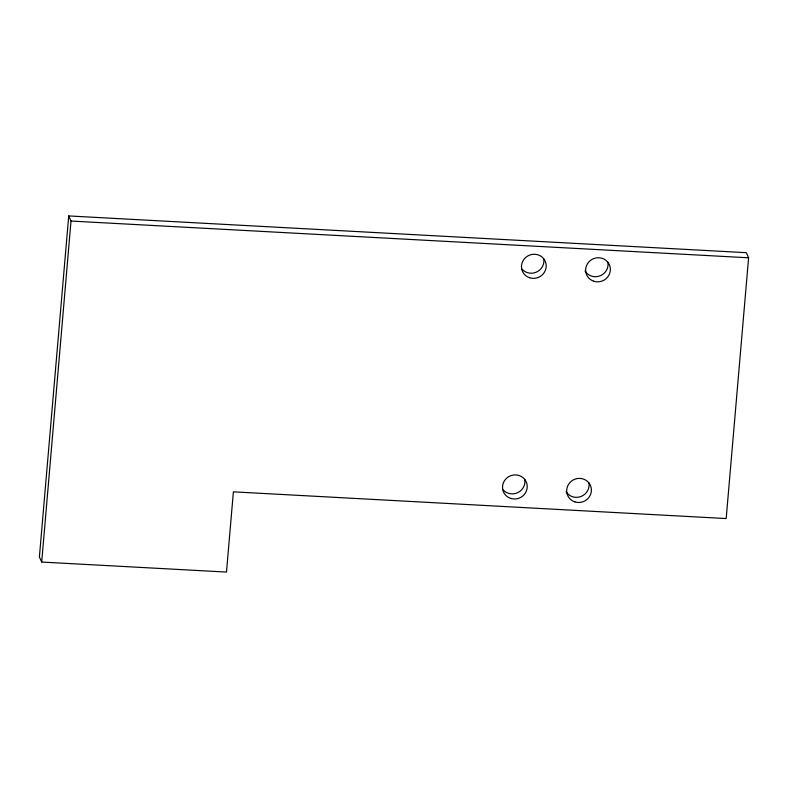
<?xml version="1.0" encoding="UTF-8"?>
<svg xmlns="http://www.w3.org/2000/svg" width="788" height="788" viewBox="0 0 788 788"><rect width="100%" height="100%" fill="white"/><g stroke="black" fill="none" stroke-linecap="round" stroke-linejoin="round"><path stroke-width="1.18" d="M68.723 215.932L39.4 556.929L41.695 562.051L226.491 572.068L233.386 491.84L726.181 518.563L748.6 257.794L746.305 252.682L68.723 215.932L71.009 221.044L41.695 562.051M71.009 221.044L748.6 257.794M607.893 262.197A12.441 11.978 -24.1 0 1 585.031 271.013M543.72 258.71A12.441 11.978 -24.1 0 1 522.109 269.22M588.912 482.837A12.441 11.978 -24.1 0 1 566.06 491.663M524.749 479.36A12.441 11.978 -24.1 0 1 503.138 489.87M529.654 277.76A12.441 11.978 -24.1 0 0 546.015 263.832A12.441 11.978 -24.1 0 0 525.862 257.321A12.441 11.978 -24.1 0 0 529.654 277.76M593.827 281.237A12.441 11.978 -24.1 0 0 610.178 267.319A12.441 11.978 -24.1 0 0 590.035 260.798A12.441 11.978 -24.1 0 0 593.827 281.237M574.846 501.887A12.441 11.978 -24.1 0 0 591.207 487.959A12.441 11.978 -24.1 0 0 571.064 481.448A12.441 11.978 -24.1 0 0 574.846 501.887M510.683 498.4A12.441 11.978 -24.1 0 0 527.044 484.482A12.441 11.978 -24.1 0 0 506.891 477.971A12.441 11.978 -24.1 0 0 510.683 498.4"/></g></svg>
